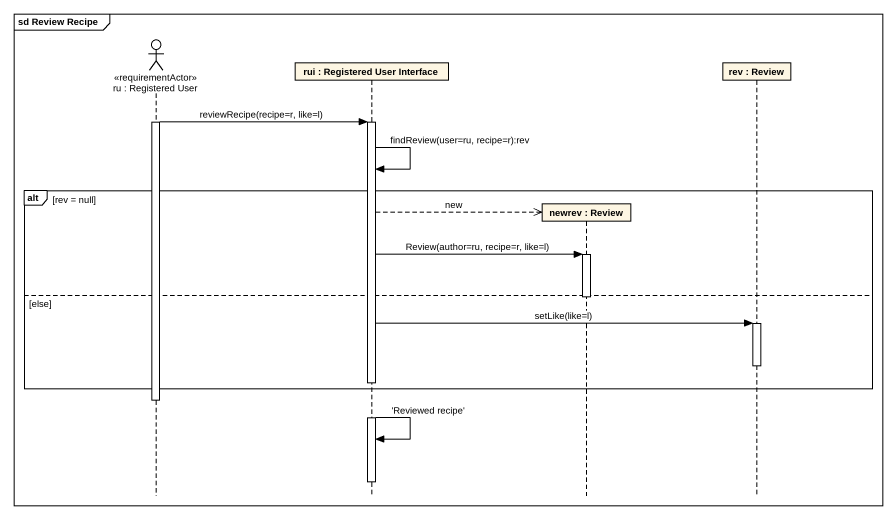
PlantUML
@startuml
mainframe sd Review Recipe
hide footbox
actor "ru : Registered User" as ru <<requirementActor>>
participant "rui : Registered User Interface" as rui
participant "newrev : Review" as newrev
participant "rev : Review" as rev

activate ru
ru -> rui : reviewRecipe(recipe=r, like=l)
activate rui
rui -> rui : findReview(user=ru, recipe=r):rev
alt rev = null
  rui -->> newrev ** : new
  rui -> newrev : Review(author=ru, recipe=r, like=l)
  activate newrev
else else
  deactivate newrev
  rui -> rev : setLike(like=l)
  activate rev
  deactivate rev
end
deactivate ru
rui -> rui : 'Reviewed recipe'
deactivate rui
@enduml
